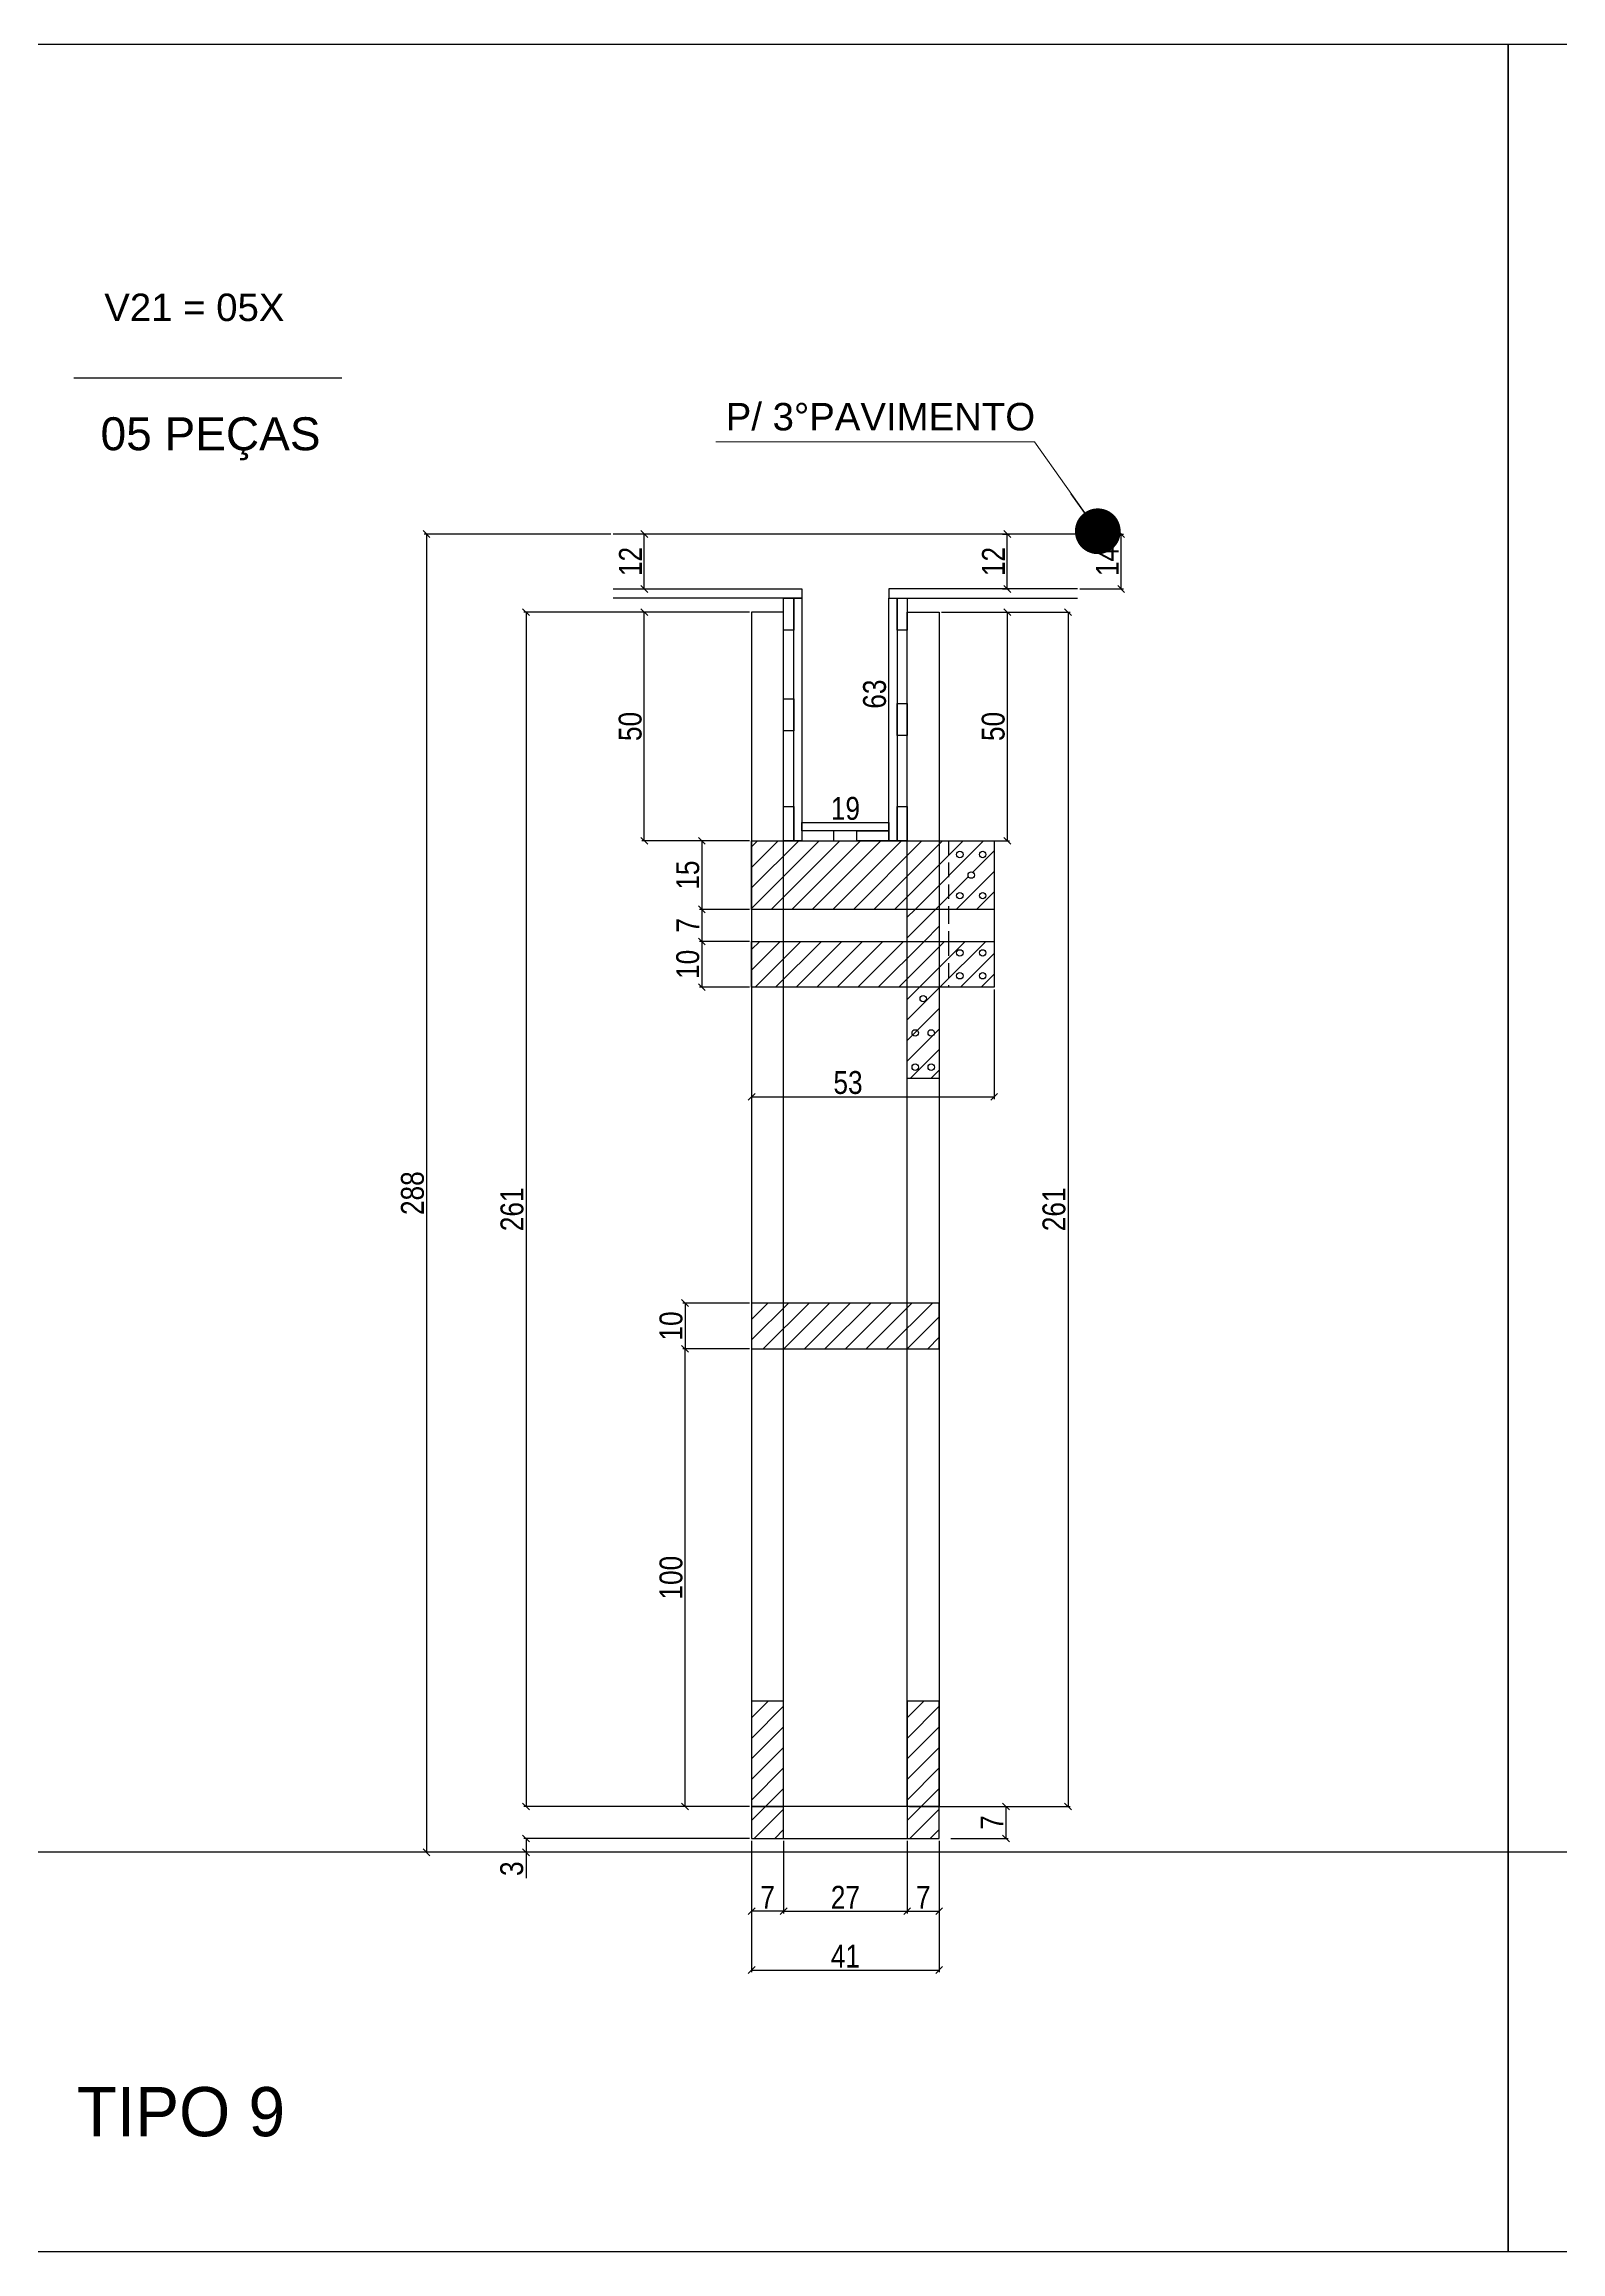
# Model space of a CAD drawing. Extents: x 23583 to 161354, y 153625 to 213918.
# Drawn here: x 32923 to 33586, y 211692 to 212657 of the extents above; entities that cross this region are included whole.
import ezdxf

# ---------------------------------------------------------------- set-up
doc = ezdxf.new("R2010")
doc.units = 0
doc.header["$PDMODE"] = 34
doc.header["$PDSIZE"] = 5
doc.linetypes.add('DASHED2', pattern=[9.524999999999999, 6.35, -3.175])
doc.layers.get('0').update_dxf_attribs({"linetype": 'CONTINUOUS'})
doc.layers.get('DEFPOINTS').update_dxf_attribs({"linetype": 'CONTINUOUS'})
for name, color, linetype in [('COTA', 241, 'CONTINUOUS'), ('detalhes', 4, 'CONTINUOUS'), ('HACHURA', 8, 'CONTINUOUS'), ('TIRAS REESCORAMENTO', 252, 'CONTINUOUS'), ('VIGAS', 3, 'CONTINUOUS')]:
    doc.layers.add(name, color=color, linetype=linetype)
doc.styles.add('ARIAL', font='arial.ttf')
doc.styles.add('COTA TECNICA 2X', font='techl___.ttf', dxfattribs={"height": 10})
doc.styles.add('R80-50', font='arial.ttf', dxfattribs={"height": 10})
doc.styles.add('ROMAS860', font='ROMAS860.SHX', dxfattribs={"height": 8.5})
doc.styles.get("Standard").update_dxf_attribs({"font": 'ROMANS.SHX'})
doc.dimstyles.new('3x', dxfattribs={"dimtxt": 10, "dimasz": 5, "dimexe": 7, "dimexo": 5, "dimgap": 4, "dimtad": 1, "dimdec": 4, "dimlfac": 0.3333333333333333, "dimdsep": 46, "dimtxsty": 'Standard', "dimblk": 'DOT', "dimcen": 0.09, "dimclrd": 1, "dimclre": 1, "dimclrt": 2, "dimadec": 0, "dimazin": 2, "dimtfac": 1, "dimtdec": 4, "dimtmove": 0, "dimatfit": 3, "dimldrblk": 'DOT', "dimfxl": 1, "dimtolj": 1, "dimtzin": 0, "dimlwd": 9, "dimlwe": 9, "dimarcsym": 0})
doc.dimstyles.new('SECAO', dxfattribs={"dimscale": 0.3333333333333333, "dimtxt": 5, "dimasz": 9, "dimexe": 3, "dimexo": 3, "dimgap": 3, "dimtad": 1, "dimdec": 1, "dimlfac": 0.5, "dimzin": 12, "dimdsep": 46, "dimtxsty": 'COTA TECNICA 2X', "dimblk1": 'OBLIQUE', "dimblk2": 'OBLIQUE', "dimsah": 1, "dimcen": 0.9, "dimclrd": 4, "dimclre": 4, "dimclrt": 240, "dimadec": 1, "dimazin": 3, "dimtfac": 1, "dimtdec": 1, "dimtmove": 0, "dimatfit": 3, "dimfxl": 1, "dimtolj": 1, "dimtzin": 12, "dimarcsym": 0})
pattern_1 = [(45, (9640.128237358247, 13985.69420287196), (-4.490128060534577, 4.490128060534577), [])]

# ---------------------------------------------------------------- blocks, each defined once
blk = doc.blocks.new('_Oblique')
at = {"color": 0, "linetype": 'ByBlock', "lineweight": -2}
blk.add_line((-0.5, -0.5), (0.5, 0.5), dxfattribs=at)
blk = doc.blocks.new('*D3055')
at = {"layer": 'DEFPOINTS', "color": 0, "transparency": 16777216}
for p in [(33231.98008272889, 212408.9430446973), (33133.37171473511, 211886.974204859), (33231.98008272889, 211886.974204859)]:
    blk.add_point(p, dxfattribs=at)
at = {"layer": 'detalhes', "color": 4, "lineweight": -2, "transparency": 16777216}
for p, q in [((33230.98008272889, 212408.9430446973), (33132.37171473511, 212408.9430446973)), ((33133.37171473511, 212408.9430446973), (33133.37171473511, 211886.974204859)), ((33230.98008272889, 211886.974204859), (33132.37171473511, 211886.974204859))]:
    blk.add_line(p, q, dxfattribs=at)
at = {"layer": 'detalhes', "color": 4, "lineweight": -2, "transparency": 16777216, "xscale": 3, "yscale": 3, "zscale": 3}
for p, rotation in [((33133.37171473511, 212408.9430446973), 90), ((33133.37171473511, 211886.974204859), 270)]:
    blk.add_blockref('_Oblique', p, dxfattribs=dict(at, rotation=rotation))
at = {"layer": 'detalhes', "color": 240, "transparency": 16777216, "insert": (33127.26937555388, 212147.9586247781), "char_height": 10, "attachment_point": 5, "rotation": 90, "style": 'COTA TECNICA 2X'}
blk.add_mtext('\\A1;261', dxfattribs=at)
blk = doc.blocks.new('*D3056')
at = {"layer": 'DEFPOINTS', "color": 0, "transparency": 16777216}
for p in [(33231.98008272886, 211872.974204859), (33313.98008272887, 211872.974204859), (33313.98008272887, 211815.5180141776)]:
    blk.add_point(p, dxfattribs=at)
at = {"layer": 'detalhes', "color": 4, "lineweight": -2, "transparency": 16777216}
for p, q in [((33231.98008272886, 211871.974204859), (33231.98008272886, 211814.5180141776)), ((33313.98008272887, 211871.974204859), (33313.98008272887, 211814.5180141776)), ((33231.98008272886, 211815.5180141776), (33313.98008272887, 211815.5180141776))]:
    blk.add_line(p, q, dxfattribs=at)
at = {"layer": 'detalhes', "color": 4, "lineweight": -2, "transparency": 16777216, "xscale": 3, "yscale": 3, "zscale": 3, "rotation": 180}
blk.add_blockref('_Oblique', (33231.98008272886, 211815.5180141776), dxfattribs=at)
at = {"layer": 'detalhes', "color": 4, "lineweight": -2, "transparency": 16777216, "xscale": 3, "yscale": 3, "zscale": 3}
blk.add_blockref('_Oblique', (33313.98008272887, 211815.5180141776), dxfattribs=at)
at = {"layer": 'detalhes', "color": 240, "transparency": 16777216, "insert": (33272.98008272887, 211821.5911135928), "char_height": 10, "attachment_point": 5, "style": 'COTA TECNICA 2X'}
blk.add_mtext('\\A1;41', dxfattribs=at)
blk = doc.blocks.new('*D3057')
at = {"layer": 'DEFPOINTS', "color": 0, "transparency": 16777216}
for p in [(33245.98008272886, 211872.974204859), (33299.98008272887, 211872.974204859), (33299.98008272887, 211841.235686963)]:
    blk.add_point(p, dxfattribs=at)
at = {"layer": 'detalhes', "color": 4, "lineweight": -2, "transparency": 16777216}
for p, q in [((33245.98008272886, 211871.974204859), (33245.98008272886, 211840.235686963)), ((33299.98008272887, 211871.974204859), (33299.98008272887, 211840.235686963)), ((33245.98008272886, 211841.235686963), (33299.98008272887, 211841.235686963))]:
    blk.add_line(p, q, dxfattribs=at)
at = {"layer": 'detalhes', "color": 4, "lineweight": -2, "transparency": 16777216, "xscale": 3, "yscale": 3, "zscale": 3, "rotation": 180}
blk.add_blockref('_Oblique', (33245.98008272886, 211841.235686963), dxfattribs=at)
at = {"layer": 'detalhes', "color": 4, "lineweight": -2, "transparency": 16777216, "xscale": 3, "yscale": 3, "zscale": 3}
blk.add_blockref('_Oblique', (33299.98008272887, 211841.235686963), dxfattribs=at)
at = {"layer": 'detalhes', "color": 240, "transparency": 16777216, "insert": (33272.98008272887, 211847.3087863782), "char_height": 10, "attachment_point": 5, "style": 'COTA TECNICA 2X'}
blk.add_mtext('\\A1;27', dxfattribs=at)
blk = doc.blocks.new('*D3058')
at = {"layer": 'DEFPOINTS', "color": 0, "transparency": 16777216}
for p in [(33299.98008272887, 211841.235686963), (33313.98008272887, 211841.235686963), (33313.98008272887, 211841.235686963)]:
    blk.add_point(p, dxfattribs=at)
at = {"layer": 'detalhes', "color": 4, "lineweight": -2, "transparency": 16777216}
blk.add_line((33299.98008272887, 211841.235686963), (33313.98008272887, 211841.235686963), dxfattribs=at)
at = {"layer": 'detalhes', "color": 4, "lineweight": -2, "transparency": 16777216, "xscale": 3, "yscale": 3, "zscale": 3, "rotation": 180}
blk.add_blockref('_Oblique', (33299.98008272887, 211841.235686963), dxfattribs=at)
at = {"layer": 'detalhes', "color": 4, "lineweight": -2, "transparency": 16777216, "xscale": 3, "yscale": 3, "zscale": 3}
blk.add_blockref('_Oblique', (33313.98008272887, 211841.235686963), dxfattribs=at)
at = {"layer": 'detalhes', "color": 240, "transparency": 16777216, "insert": (33306.98008272887, 211847.3087863782), "char_height": 10, "attachment_point": 5, "style": 'COTA TECNICA 2X'}
blk.add_mtext('\\A1;7', dxfattribs=at)
blk = doc.blocks.new('*D3059')
at = {"layer": 'DEFPOINTS', "color": 0, "transparency": 16777216}
for p in [(33231.98008272886, 211841.235686963), (33231.98008272886, 211841.235686963), (33245.98008272886, 211841.235686963)]:
    blk.add_point(p, dxfattribs=at)
at = {"layer": 'detalhes', "color": 4, "lineweight": -2, "transparency": 16777216}
blk.add_line((33245.98008272886, 211841.235686963), (33231.98008272886, 211841.235686963), dxfattribs=at)
at = {"layer": 'detalhes', "color": 4, "lineweight": -2, "transparency": 16777216, "xscale": 3, "yscale": 3, "zscale": 3, "rotation": 180}
blk.add_blockref('_Oblique', (33231.98008272886, 211841.235686963), dxfattribs=at)
at = {"layer": 'detalhes', "color": 4, "lineweight": -2, "transparency": 16777216, "xscale": 3, "yscale": 3, "zscale": 3}
blk.add_blockref('_Oblique', (33245.98008272886, 211841.235686963), dxfattribs=at)
at = {"layer": 'detalhes', "color": 240, "transparency": 16777216, "insert": (33238.98008272886, 211847.3087863782), "char_height": 10, "attachment_point": 5, "style": 'COTA TECNICA 2X'}
blk.add_mtext('\\A1;7', dxfattribs=at)
blk = doc.blocks.new('*D3060')
at = {"layer": 'DEFPOINTS', "color": 0, "transparency": 16777216}
for p in [(33231.98008272889, 212106.9906874994), (33202.88031820617, 212086.9906874994), (33231.98008272889, 212086.9906874994)]:
    blk.add_point(p, dxfattribs=at)
at = {"layer": 'detalhes', "color": 4, "lineweight": -2, "transparency": 16777216}
for p, q in [((33230.98008272889, 212106.9906874994), (33201.88031820617, 212106.9906874994)), ((33202.88031820617, 212106.9906874994), (33202.88031820617, 212086.9906874994)), ((33230.98008272889, 212086.9906874994), (33201.88031820617, 212086.9906874994))]:
    blk.add_line(p, q, dxfattribs=at)
at = {"layer": 'detalhes', "color": 4, "lineweight": -2, "transparency": 16777216, "xscale": 3, "yscale": 3, "zscale": 3}
for p, rotation in [((33202.88031820617, 212106.9906874994), 90), ((33202.88031820617, 212086.9906874994), 270)]:
    blk.add_blockref('_Oblique', p, dxfattribs=dict(at, rotation=rotation))
at = {"layer": 'detalhes', "color": 240, "transparency": 16777216, "insert": (33196.77797902493, 212096.9906874994), "char_height": 10, "attachment_point": 5, "rotation": 90, "style": 'COTA TECNICA 2X'}
blk.add_mtext('\\A1;10', dxfattribs=at)
blk = doc.blocks.new('*D3061')
at = {"layer": 'DEFPOINTS', "color": 0, "transparency": 16777216}
for p in [(33313.98008272925, 212408.9430446973), (33313.98008272889, 212309.0172315298), (33343.73329036673, 212309.0172315298)]:
    blk.add_point(p, dxfattribs=at)
at = {"layer": 'detalhes', "color": 4, "lineweight": -2, "transparency": 16777216}
for p, q in [((33314.98008272925, 212408.9430446973), (33344.73329036673, 212408.9430446973)), ((33343.73329036673, 212408.9430446973), (33343.73329036673, 212309.0172315298)), ((33314.98008272889, 212309.0172315298), (33344.73329036673, 212309.0172315298))]:
    blk.add_line(p, q, dxfattribs=at)
at = {"layer": 'detalhes', "color": 4, "lineweight": -2, "transparency": 16777216, "xscale": 3, "yscale": 3, "zscale": 3}
for p, rotation in [((33343.73329036673, 212408.9430446973), 90), ((33343.73329036673, 212309.0172315298), 270)]:
    blk.add_blockref('_Oblique', p, dxfattribs=dict(at, rotation=rotation))
at = {"layer": 'detalhes', "color": 240, "transparency": 16777216, "insert": (33337.62364124397, 212358.9801381135), "char_height": 10, "attachment_point": 5, "rotation": 90, "style": 'COTA TECNICA 2X'}
blk.add_mtext('\\A1;50', dxfattribs=at)
blk = doc.blocks.new('*D3062')
at = {"layer": 'DEFPOINTS', "color": 0, "transparency": 16777216}
for p in [(33171.4988372622, 212443.0673824987), (33089.86824883139, 211866.9742048593), (33231.98008272887, 211866.9742048593)]:
    blk.add_point(p, dxfattribs=at)
at = {"layer": 'detalhes', "color": 4, "lineweight": -2, "transparency": 16777216}
for p, q in [((33170.4988372622, 212443.0673824987), (33088.86824883139, 212443.0673824987)), ((33089.86824883139, 212443.0673824987), (33089.86824883139, 211866.9742048593)), ((33230.98008272887, 211866.9742048593), (33088.86824883139, 211866.9742048593))]:
    blk.add_line(p, q, dxfattribs=at)
at = {"layer": 'detalhes', "color": 4, "lineweight": -2, "transparency": 16777216, "xscale": 3, "yscale": 3, "zscale": 3}
for p, rotation in [((33089.86824883139, 212443.0673824987), 90), ((33089.86824883139, 211866.9742048593), 270)]:
    blk.add_blockref('_Oblique', p, dxfattribs=dict(at, rotation=rotation))
at = {"layer": 'detalhes', "color": 240, "transparency": 16777216, "insert": (33083.77321959168, 212155.0207936789), "char_height": 10, "attachment_point": 5, "rotation": 90, "style": 'COTA TECNICA 2X'}
blk.add_mtext('\\A1;288', dxfattribs=at)
blk = doc.blocks.new('*D3063')
at = {"layer": 'DEFPOINTS', "color": 0, "transparency": 16777216}
for p in [(33133.37171473498, 211866.974204859), (33231.98008272889, 211872.974204859), (33231.98008272889, 211866.974204859)]:
    blk.add_point(p, dxfattribs=at)
at = {"layer": 'detalhes', "color": 4, "lineweight": -2, "transparency": 16777216}
for p, q in [((33230.98008272889, 211872.974204859), (33132.37171473498, 211872.974204859)), ((33230.98008272889, 211866.974204859), (33132.37171473498, 211866.974204859)), ((33133.37171473498, 211872.974204859), (33133.37171473498, 211866.974204859)), ((33133.37171473498, 211866.974204859), (33133.37171473498, 211855.6437955023))]:
    blk.add_line(p, q, dxfattribs=at)
at = {"layer": 'detalhes', "color": 4, "lineweight": -2, "transparency": 16777216, "xscale": 3, "yscale": 3, "zscale": 3}
for p, rotation in [((33133.37171473498, 211872.974204859), 90), ((33133.37171473498, 211866.974204859), 270)]:
    blk.add_blockref('_Oblique', p, dxfattribs=dict(at, rotation=rotation))
at = {"layer": 'detalhes', "color": 240, "transparency": 16777216, "insert": (33127.15241648942, 211859.8090001806), "char_height": 10, "attachment_point": 5, "rotation": 90, "style": 'COTA TECNICA 2X'}
blk.add_mtext('\\A1;3', dxfattribs=at)
blk = doc.blocks.new('*D3064')
at = {"layer": 'DEFPOINTS', "color": 0, "transparency": 16777216}
for p in [(33272.98008272884, 212443.0673824987), (33291.98008272904, 212443.0673824987), (33269.01823338901, 212317.0172315298)]:
    blk.add_point(p, dxfattribs=at)
at = {"layer": 'detalhes', "color": 240, "transparency": 16777216, "insert": (33285.76078448348, 212373.1108893562), "char_height": 10, "attachment_point": 5, "rotation": 90, "style": 'COTA TECNICA 2X'}
blk.add_mtext('\\A1;63', dxfattribs=at)
blk = doc.blocks.new('*D3065')
at = {"layer": 'DEFPOINTS', "color": 0, "transparency": 16777216}
for p in [(33253.98008272887, 212317.0172315297), (33291.98008272887, 212317.0172315297), (33291.98008272887, 212317.0172315297)]:
    blk.add_point(p, dxfattribs=at)
at = {"layer": 'detalhes', "color": 240, "transparency": 16777216, "insert": (33272.98008272887, 212323.1049508279), "char_height": 10, "attachment_point": 5, "style": 'COTA TECNICA 2X'}
blk.add_mtext('\\A1;19', dxfattribs=at)
blk = doc.blocks.new('*D3066')
at = {"layer": 'DEFPOINTS', "color": 0, "transparency": 16777216}
for p in [(33202.88031820617, 212086.9906874994), (33231.98008272889, 212086.9906874994), (33230.98008272889, 211886.974204859)]:
    blk.add_point(p, dxfattribs=at)
at = {"layer": 'detalhes', "color": 4, "lineweight": -2, "transparency": 16777216}
for p, q in [((33230.98008272889, 212086.9906874994), (33201.88031820617, 212086.9906874994)), ((33202.88031820617, 211886.974204859), (33202.88031820617, 212086.9906874994)), ((33229.98008272889, 211886.974204859), (33201.88031820617, 211886.974204859))]:
    blk.add_line(p, q, dxfattribs=at)
at = {"layer": 'detalhes', "color": 4, "lineweight": -2, "transparency": 16777216, "xscale": 3, "yscale": 3, "zscale": 3}
for p, rotation in [((33202.88031820617, 212086.9906874994), 90), ((33202.88031820617, 211886.974204859), 270)]:
    blk.add_blockref('_Oblique', p, dxfattribs=dict(at, rotation=rotation))
at = {"layer": 'detalhes', "color": 240, "transparency": 16777216, "insert": (33196.77797902493, 211986.9824461792), "char_height": 10, "attachment_point": 5, "rotation": 90, "style": 'COTA TECNICA 2X'}
blk.add_mtext('\\A1;100', dxfattribs=at)
blk = doc.blocks.new('*D3067')
at = {"layer": 'DEFPOINTS', "color": 0, "transparency": 16777216}
for p in [(33231.98008272887, 212269.0172315297), (33337.98008272867, 212245.0172315297), (33337.98008272867, 212197.0955887094)]:
    blk.add_point(p, dxfattribs=at)
at = {"layer": 'detalhes', "color": 4, "lineweight": -2, "transparency": 16777216}
for p, q in [((33231.98008272887, 212268.0172315297), (33231.98008272887, 212196.0955887094)), ((33337.98008272867, 212244.0172315297), (33337.98008272867, 212196.0955887094)), ((33231.98008272887, 212197.0955887094), (33337.98008272867, 212197.0955887094))]:
    blk.add_line(p, q, dxfattribs=at)
at = {"layer": 'detalhes', "color": 4, "lineweight": -2, "transparency": 16777216, "xscale": 3, "yscale": 3, "zscale": 3, "rotation": 180}
blk.add_blockref('_Oblique', (33231.98008272887, 212197.0955887094), dxfattribs=at)
at = {"layer": 'detalhes', "color": 4, "lineweight": -2, "transparency": 16777216, "xscale": 3, "yscale": 3, "zscale": 3}
blk.add_blockref('_Oblique', (33337.98008272867, 212197.0955887094), dxfattribs=at)
at = {"layer": 'detalhes', "color": 240, "transparency": 16777216, "insert": (33274.11485350075, 212203.314886955), "char_height": 10, "attachment_point": 5, "style": 'COTA TECNICA 2X'}
blk.add_mtext('\\A1;53', dxfattribs=at)
blk = doc.blocks.new('*D3068')
at = {"layer": 'DEFPOINTS', "color": 0, "transparency": 16777216}
for p in [(33340.57782529484, 212443.0673824988), (33343.73329036658, 212443.0673824988), (33340.57782529484, 212419.0673824988)]:
    blk.add_point(p, dxfattribs=at)
at = {"layer": 'detalhes', "color": 4, "lineweight": -2, "transparency": 16777216}
for p, q in [((33341.57782529484, 212443.0673824988), (33344.73329036658, 212443.0673824988)), ((33343.73329036658, 212419.0673824988), (33343.73329036658, 212443.0673824988)), ((33341.57782529484, 212419.0673824988), (33344.73329036658, 212419.0673824988))]:
    blk.add_line(p, q, dxfattribs=at)
at = {"layer": 'detalhes', "color": 4, "lineweight": -2, "transparency": 16777216, "xscale": 3, "yscale": 3, "zscale": 3}
for p, rotation in [((33343.73329036658, 212443.0673824988), 90), ((33343.73329036658, 212419.0673824988), 270)]:
    blk.add_blockref('_Oblique', p, dxfattribs=dict(at, rotation=rotation))
at = {"layer": 'detalhes', "color": 240, "transparency": 16777216, "insert": (33337.67481083447, 212431.0673824988), "char_height": 10, "attachment_point": 5, "rotation": 90, "style": 'COTA TECNICA 2X'}
blk.add_mtext('\\A1;12', dxfattribs=at)
blk = doc.blocks.new('*D3069')
at = {"layer": 'DEFPOINTS', "color": 0, "transparency": 16777216}
for p in [(33314.98008272925, 212408.9430446973), (33314.9800827289, 211886.9742048591), (33370.27518864172, 211886.9742048591)]:
    blk.add_point(p, dxfattribs=at)
at = {"layer": 'detalhes', "color": 4, "lineweight": -2, "transparency": 16777216}
for p, q in [((33315.98008272925, 212408.9430446973), (33371.27518864172, 212408.9430446973)), ((33370.27518864172, 212408.9430446973), (33370.27518864172, 211886.9742048591)), ((33315.9800827289, 211886.9742048591), (33371.27518864172, 211886.9742048591))]:
    blk.add_line(p, q, dxfattribs=at)
at = {"layer": 'detalhes', "color": 4, "lineweight": -2, "transparency": 16777216, "xscale": 3, "yscale": 3, "zscale": 3}
for p, rotation in [((33370.27518864172, 212408.9430446973), 90), ((33370.27518864172, 211886.9742048591), 270)]:
    blk.add_blockref('_Oblique', p, dxfattribs=dict(at, rotation=rotation))
at = {"layer": 'detalhes', "color": 240, "transparency": 16777216, "insert": (33364.17284946049, 212147.9586247782), "char_height": 10, "attachment_point": 5, "rotation": 90, "style": 'COTA TECNICA 2X'}
blk.add_mtext('\\A1;261', dxfattribs=at)
blk = doc.blocks.new('*D3070')
at = {"layer": 'DEFPOINTS', "color": 0, "transparency": 16777216}
for p in [(33299.98008272889, 211886.9742048591), (33318.03646248049, 211872.9742048591), (33343.12763568536, 211872.9742048591)]:
    blk.add_point(p, dxfattribs=at)
at = {"layer": 'detalhes', "color": 4, "lineweight": -2, "transparency": 16777216}
for p, q in [((33300.98008272889, 211886.9742048591), (33344.12763568536, 211886.9742048591)), ((33343.12763568536, 211886.9742048591), (33343.12763568536, 211872.9742048591)), ((33319.03646248049, 211872.9742048591), (33344.12763568536, 211872.9742048591))]:
    blk.add_line(p, q, dxfattribs=at)
at = {"layer": 'detalhes', "color": 4, "lineweight": -2, "transparency": 16777216, "xscale": 3, "yscale": 3, "zscale": 3}
for p, rotation in [((33343.12763568536, 211886.9742048591), 90), ((33343.12763568536, 211872.9742048591), 270)]:
    blk.add_blockref('_Oblique', p, dxfattribs=dict(at, rotation=rotation))
at = {"layer": 'detalhes', "color": 240, "transparency": 16777216, "insert": (33337.05453627021, 211879.9742048591), "char_height": 10, "attachment_point": 5, "rotation": 90, "style": 'COTA TECNICA 2X'}
blk.add_mtext('\\A1;7', dxfattribs=at)
blk = doc.blocks.new('*D3050')
at = {"layer": 'DEFPOINTS', "color": 0, "transparency": 16777216}
for p in [(33231.98008272889, 212309.0172315298), (33210.2105403304, 212279.0172315298), (33231.98008272889, 212279.0172315298)]:
    blk.add_point(p, dxfattribs=at)
at = {"layer": 'detalhes', "color": 4, "lineweight": -2, "transparency": 16777216}
for p, q in [((33230.98008272889, 212309.0172315298), (33209.2105403304, 212309.0172315298)), ((33210.2105403304, 212309.0172315298), (33210.2105403304, 212279.0172315298)), ((33230.98008272889, 212279.0172315298), (33209.2105403304, 212279.0172315298))]:
    blk.add_line(p, q, dxfattribs=at)
at = {"layer": 'detalhes', "color": 4, "lineweight": -2, "transparency": 16777216, "xscale": 3, "yscale": 3, "zscale": 3}
for p, rotation in [((33210.2105403304, 212309.0172315298), 90), ((33210.2105403304, 212279.0172315298), 270)]:
    blk.add_blockref('_Oblique', p, dxfattribs=dict(at, rotation=rotation))
at = {"layer": 'detalhes', "color": 240, "transparency": 16777216, "insert": (33204.10089120764, 212294.0172315297), "char_height": 10, "attachment_point": 5, "rotation": 90, "style": 'COTA TECNICA 2X'}
blk.add_mtext('\\A1;15', dxfattribs=at)
blk = doc.blocks.new('*D3051')
at = {"layer": 'DEFPOINTS', "color": 0, "transparency": 16777216}
for p in [(33231.98008272889, 212265.0172315298), (33210.21054033042, 212245.0172315298), (33231.98008272889, 212245.0172315298)]:
    blk.add_point(p, dxfattribs=at)
at = {"layer": 'detalhes', "color": 4, "lineweight": -2, "transparency": 16777216}
for p, q in [((33230.98008272889, 212265.0172315298), (33209.21054033042, 212265.0172315298)), ((33210.21054033042, 212265.0172315298), (33210.21054033042, 212245.0172315298)), ((33230.98008272889, 212245.0172315298), (33209.21054033042, 212245.0172315298))]:
    blk.add_line(p, q, dxfattribs=at)
at = {"layer": 'detalhes', "color": 4, "lineweight": -2, "transparency": 16777216, "xscale": 3, "yscale": 3, "zscale": 3}
for p, rotation in [((33210.21054033042, 212265.0172315298), 90), ((33210.21054033042, 212245.0172315298), 270)]:
    blk.add_blockref('_Oblique', p, dxfattribs=dict(at, rotation=rotation))
at = {"layer": 'detalhes', "color": 240, "transparency": 16777216, "insert": (33204.10820114918, 212255.0172315297), "char_height": 10, "attachment_point": 5, "rotation": 90, "style": 'COTA TECNICA 2X'}
blk.add_mtext('\\A1;10', dxfattribs=at)
blk = doc.blocks.new('*D3052')
at = {"layer": 'DEFPOINTS', "color": 0, "transparency": 16777216}
for p in [(33231.98008272889, 212279.0172315298), (33210.21054033042, 212265.0172315299), (33231.98008272889, 212265.0172315299)]:
    blk.add_point(p, dxfattribs=at)
at = {"layer": 'detalhes', "color": 4, "lineweight": -2, "transparency": 16777216}
for p, q in [((33230.98008272889, 212279.0172315298), (33209.21054033042, 212279.0172315298)), ((33210.21054033042, 212279.0172315298), (33210.21054033042, 212265.0172315299)), ((33230.98008272889, 212265.0172315299), (33209.21054033042, 212265.0172315299))]:
    blk.add_line(p, q, dxfattribs=at)
at = {"layer": 'detalhes', "color": 4, "lineweight": -2, "transparency": 16777216, "xscale": 3, "yscale": 3, "zscale": 3}
for p, rotation in [((33210.21054033042, 212279.0172315298), 90), ((33210.21054033042, 212265.0172315299), 270)]:
    blk.add_blockref('_Oblique', p, dxfattribs=dict(at, rotation=rotation))
at = {"layer": 'detalhes', "color": 240, "transparency": 16777216, "insert": (33204.13744091526, 212272.0172315298), "char_height": 10, "attachment_point": 5, "rotation": 90, "style": 'COTA TECNICA 2X'}
blk.add_mtext('\\A1;7', dxfattribs=at)
blk = doc.blocks.new('*D3053')
at = {"layer": 'DEFPOINTS', "color": 0, "transparency": 16777216}
for p in [(33185.05215250398, 212408.9430446974), (33185.05215250421, 212408.9430446974), (33231.98008272889, 212309.0172315298)]:
    blk.add_point(p, dxfattribs=at)
at = {"layer": 'detalhes', "color": 4, "lineweight": -2, "transparency": 16777216}
for p, q in [((33185.05215250421, 212309.0172315298), (33185.05215250421, 212408.9430446974)), ((33186.05215250398, 212408.9430446974), (33186.05215250421, 212408.9430446974)), ((33230.98008272889, 212309.0172315298), (33184.05215250421, 212309.0172315298))]:
    blk.add_line(p, q, dxfattribs=at)
at = {"layer": 'detalhes', "color": 4, "lineweight": -2, "transparency": 16777216, "xscale": 3, "yscale": 3, "zscale": 3}
for p, rotation in [((33185.05215250421, 212408.9430446974), 90), ((33185.05215250421, 212309.0172315298), 270)]:
    blk.add_blockref('_Oblique', p, dxfattribs=dict(at, rotation=rotation))
at = {"layer": 'detalhes', "color": 240, "transparency": 16777216, "insert": (33178.94250338146, 212358.9801381135), "char_height": 10, "attachment_point": 5, "rotation": 90, "style": 'COTA TECNICA 2X'}
blk.add_mtext('\\A1;50', dxfattribs=at)
blk = doc.blocks.new('*D3054')
at = {"layer": 'DEFPOINTS', "color": 0, "transparency": 16777216}
for p in [(33185.05215250423, 212443.0673824988), (33185.05215250445, 212443.0673824988), (33185.05215250423, 212419.0673824988)]:
    blk.add_point(p, dxfattribs=at)
at = {"layer": 'detalhes', "color": 4, "lineweight": -2, "transparency": 16777216}
for p, q in [((33185.05215250445, 212419.0673824988), (33185.05215250445, 212443.0673824988)), ((33186.05215250423, 212443.0673824988), (33186.05215250445, 212443.0673824988)), ((33186.05215250423, 212419.0673824988), (33186.05215250445, 212419.0673824988))]:
    blk.add_line(p, q, dxfattribs=at)
at = {"layer": 'detalhes', "color": 4, "lineweight": -2, "transparency": 16777216, "xscale": 3, "yscale": 3, "zscale": 3}
for p, rotation in [((33185.05215250445, 212443.0673824988), 90), ((33185.05215250445, 212419.0673824988), 270)]:
    blk.add_blockref('_Oblique', p, dxfattribs=dict(at, rotation=rotation))
at = {"layer": 'detalhes', "color": 240, "transparency": 16777216, "insert": (33178.99367297233, 212431.0673824988), "char_height": 10, "attachment_point": 5, "rotation": 90, "style": 'COTA TECNICA 2X'}
blk.add_mtext('\\A1;12', dxfattribs=at)
blk = doc.blocks.new('*D3125')
at = {"layer": 'DEFPOINTS', "color": 0, "transparency": 16777216}
for p in [(33374.46132819557, 212443.0673824988), (33393.52644259756, 212443.0673824988), (33374.46132819557, 212419.0673824988)]:
    blk.add_point(p, dxfattribs=at)
at = {"layer": 'detalhes', "color": 4, "lineweight": -2, "transparency": 16777216}
for p, q in [((33375.46132819557, 212443.0673824988), (33394.52644259756, 212443.0673824988)), ((33393.52644259756, 212419.0673824988), (33393.52644259756, 212443.0673824988)), ((33375.46132819557, 212419.0673824988), (33394.52644259756, 212419.0673824988))]:
    blk.add_line(p, q, dxfattribs=at)
at = {"layer": 'detalhes', "color": 4, "lineweight": -2, "transparency": 16777216, "xscale": 3, "yscale": 3, "zscale": 3}
for p, rotation in [((33393.52644259756, 212443.0673824988), 90), ((33393.52644259756, 212419.0673824988), 270)]:
    blk.add_blockref('_Oblique', p, dxfattribs=dict(at, rotation=rotation))
at = {"layer": 'detalhes', "color": 240, "transparency": 16777216, "insert": (33387.45334318241, 212431.0673824988), "char_height": 10, "attachment_point": 5, "rotation": 90, "style": 'COTA TECNICA 2X'}
blk.add_mtext('\\A1;14', dxfattribs=at)
blk = doc.blocks.new('_Dot')
at = {"color": 0, "linetype": 'ByBlock', "lineweight": -2}
blk.add_line((-0.5, 0), (-1, 0), dxfattribs=at)
at = {"color": 0, "linetype": 'ByBlock', "const_width": 0.5}
blk.add_lwpolyline([(-0.25, 0, 1), (0.25, 0, 1)], format="xyb", close=True, dxfattribs=at)

msp = doc.modelspace()

# ---------------------------------------------------------------- hatches: boundary and pattern name
at = {"layer": 'COTA'}
h = msp.add_hatch(dxfattribs=at)
h.set_pattern_fill('ANSI31', color=256, scale=2, style=0)
h.set_pattern_definition(pattern_1)
h.paths.add_polyline_path([(33337.98008272867, 212309.0172315297), (33231.98008272887, 212309.0172315297), (33231.98008272887, 212279.0172315297), (33337.98008272867, 212279.0172315297)])
edge = h.paths.add_edge_path(flags=16)
edge.add_arc((33322.98008272867, 212285.0172315297), 1.400000000001455, 0, 360)
edge = h.paths.add_edge_path(flags=16)
edge.add_arc((33327.98008272867, 212294.0172315297), 1.400000000001455, 0, 360)
edge = h.paths.add_edge_path(flags=16)
edge.add_arc((33322.98008272867, 212303.0172315297), 1.400000000001455, 0, 360)
edge = h.paths.add_edge_path(flags=16)
edge.add_arc((33332.98008272867, 212285.0172315297), 1.400000000001455, 0, 360)
edge = h.paths.add_edge_path(flags=16)
edge.add_arc((33332.98008272867, 212303.0172315297), 1.400000000001455, 0, 360)
h = msp.add_hatch(dxfattribs=at)
h.set_pattern_fill('ANSI31', color=256, scale=2, style=0)
h.set_pattern_definition(pattern_1)
h.paths.add_polyline_path([(33299.98008272878, 212279.0172315297), (33299.98008272878, 212265.0172315297), (33313.98008272887, 212265.0172315297), (33313.98008272887, 212279.0172315297)])
h = msp.add_hatch(dxfattribs=at)
h.set_pattern_fill('ANSI31', color=256, scale=2, style=0)
h.set_pattern_definition(pattern_1)
h.paths.add_polyline_path([(33337.98008272867, 212265.0172315297), (33231.98008272887, 212265.0172315297), (33231.98008272887, 212245.0172315297), (33337.98008272867, 212245.0172315297)])
edge = h.paths.add_edge_path(flags=16)
edge.add_arc((33322.98008272867, 212260.0172315297), 1.400000000001455, 0, 360)
edge = h.paths.add_edge_path(flags=16)
edge.add_arc((33322.98008272867, 212250.0172315297), 1.400000000001455, 0, 360)
edge = h.paths.add_edge_path(flags=16)
edge.add_arc((33332.98008272867, 212260.0172315297), 1.400000000001455, 0, 360)
edge = h.paths.add_edge_path(flags=16)
edge.add_arc((33332.98008272867, 212250.0172315297), 1.400000000001455, 0, 360)
h = msp.add_hatch(dxfattribs=at)
h.set_pattern_fill('ANSI31', color=256, scale=2, style=0)
h.set_pattern_definition(pattern_1)
h.paths.add_polyline_path([(33299.98008272878, 212205.0761017765), (33313.98008272887, 212205.0761017765), (33313.98008272887, 212245.0172315297), (33299.98008272878, 212245.0172315297)])
h = msp.add_hatch(dxfattribs=at)
h.set_pattern_fill('ANSI31', color=256, scale=2, style=0)
h.set_pattern_definition(pattern_1)
h.paths.add_polyline_path([(33313.98008272887, 212106.9906874993), (33231.98008272887, 212106.9906874993), (33231.98008272887, 212086.9906874993), (33313.98008272887, 212086.9906874993)])
h = msp.add_hatch(dxfattribs=at)
h.set_pattern_fill('ANSI31', color=256, scale=2, style=0)
h.set_pattern_definition([(45, (13387.76175242216, 206063.7836339334), (-4.490128060534576, 4.490128060534577), [])])
h.paths.add_polyline_path([(33231.98008272887, 211872.974204859), (33245.98008272887, 211872.974204859), (33245.98008272887, 211932.974204859), (33231.98008272887, 211932.974204859)])
h = msp.add_hatch(dxfattribs=at)
h.set_pattern_fill('ANSI31', color=256, scale=2, style=0)
h.set_pattern_definition([(45, (13455.76175242217, 206063.7836339334), (-4.490128060534576, 4.490128060534577), [])])
h.paths.add_polyline_path([(33299.98008272887, 211872.974204859), (33313.98008272887, 211872.974204859), (33313.98008272887, 211932.974204859), (33299.98008272887, 211932.974204859)])

# ---------------------------------------------------------------- linework, layer by layer
at = {"linetype": 'Continuous'}
msp.add_line((33337.98008272867, 212279.0172315297), (33337.98008272867, 212265.0172315297), dxfattribs=at)
msp.add_line((33313.9800827289, 212205.0761017765), (33299.98008272878, 212205.0761017765))
for points in [[(33231.98008272887, 211886.974204859), (33245.98008272887, 211886.974204859), (33245.98008272887, 212408.9430446972), (33231.98008272887, 212408.9430446972)], [(33313.98008272887, 211886.9742048591), (33299.98008272878, 211886.9742048591), (33299.98008272923, 212408.9430446972), (33313.98008272932, 212408.9430446972)], [(33337.98008272867, 212279.0172315297), (33231.98008272887, 212279.0172315297), (33231.98008272887, 212309.0172315297), (33337.98008272867, 212309.0172315297)], [(33337.98008272867, 212245.0172315297), (33231.98008272887, 212245.0172315297), (33231.98008272887, 212265.0172315297), (33337.98008272867, 212265.0172315297)], [(33231.98008272887, 211872.974204859), (33245.98008272887, 211872.974204859), (33245.98008272887, 211932.974204859), (33231.98008272887, 211932.974204859)], [(33299.98008272887, 211872.974204859), (33313.98008272887, 211872.974204859), (33313.98008272887, 211932.974204859), (33299.98008272887, 211932.974204859)]]:
    msp.add_lwpolyline(points, close=True, dxfattribs=at)
for points in [[(33231.98008272887, 212086.9906874993), (33313.98008272887, 212086.9906874993), (33313.98008272887, 212106.9906874993), (33231.98008272887, 212106.9906874993), (33231.98008272887, 212086.9906874993)], [(33253.98008272887, 211872.974204859), (33313.98008272887, 211872.974204859), (33313.98008272887, 211886.974204859), (33231.98008272887, 211886.974204859), (33231.98008272887, 211872.974204859), (33253.98008272887, 211872.974204859)]]:
    msp.add_lwpolyline(points, dxfattribs=at)
for centre in [(33322.98008272867, 212303.0172315297), (33332.98008272867, 212303.0172315297), (33327.98008272867, 212294.0172315297), (33322.98008272867, 212285.0172315297), (33332.98008272867, 212285.0172315297), (33322.98008272867, 212260.0172315297), (33332.98008272867, 212260.0172315297), (33322.98008272867, 212250.0172315297), (33332.98008272867, 212250.0172315297), (33306.98008272886, 212240.0172315297), (33303.48008272884, 212225.0466666531), (33310.48008272896, 212225.0466666531), (33303.48008272878, 212210.0761017765), (33310.4800827289, 212210.0761017765)]:
    msp.add_circle(centre, 1.4)
at = {"layer": 'COTA', "linetype": 'DASHED2'}
for p, q in [((33317.98008272867, 212309.0172315297), (33317.98008272867, 212279.0172315297)), ((33317.98008272867, 212279.0172315297), (33317.98008272867, 212265.0172315297)), ((33317.98008272867, 212265.0172315297), (33317.98008272867, 212245.0172315297))]:
    msp.add_line(p, q, dxfattribs=at)
at = {"layer": 'HACHURA', "color": 7}
msp.add_line((32935.71923990316, 212511.3799141484), (33052.87233078647, 212511.3799141484), dxfattribs=at)
at = {"layer": 'TIRAS REESCORAMENTO', "linetype": 'ByBlock'}
for p, q in [((33374.94480892589, 212443.0673824987), (33171.49883726219, 212443.0673824987)), ((33253.98008272851, 212415.0673824987), (33171.49883726219, 212415.0673824987)), ((33291.98008272923, 212415.0673824987), (33374.46132819555, 212415.0673824987)), ((34975.72837457942, 211866.9742048591), (29767.28030366904, 211866.9742048591))]:
    msp.add_line(p, q, dxfattribs=at)
for points in [[(33171.49883726219, 212419.0673824987), (33253.98008272851, 212419.0673824987), (33253.98008272851, 212415.0673824987), (33171.49883726219, 212415.0673824987)], [(33374.46132819555, 212419.0673824987), (33291.98008272923, 212419.0673824987), (33291.98008272923, 212415.0673824987), (33374.46132819555, 212415.0673824987)], [(33253.98008272887, 212309.0172315297), (33250.38008272887, 212309.0172315297), (33250.3800827285, 212415.0673824987), (33253.98008272851, 212415.0673824987), (33253.98008272887, 212309.0172315297)], [(33295.58008272888, 212309.0172315297), (33291.98008272887, 212309.0172315297), (33291.98008272923, 212415.0673824987), (33295.58008272924, 212415.0673824987), (33295.58008272888, 212309.0172315297)]]:
    msp.add_lwpolyline(points, dxfattribs=at)
for points in [[(33245.98008272851, 212415.0673824987), (33250.3800827285, 212415.0673824987), (33250.3800827285, 212401.0673824987), (33245.98008272851, 212401.0673824987)], [(33295.58008272924, 212415.0673824987), (33299.98008272923, 212415.0673824987), (33299.98008272923, 212401.0673824987), (33295.58008272924, 212401.0673824987)], [(33245.98008272868, 212371.0423070142), (33250.38008272869, 212371.0423070142), (33250.38008272869, 212357.0423070142), (33245.98008272868, 212357.0423070142)], [(33295.58008272905, 212369.0423070142), (33299.98008272906, 212369.0423070142), (33299.98008272906, 212355.0423070142), (33295.58008272905, 212355.0423070142)], [(33245.98008272887, 212324.0172315297), (33250.38008272887, 212324.0172315297), (33250.38008272887, 212309.0172315297), (33245.98008272887, 212309.0172315297)], [(33295.58008272888, 212324.0172315297), (33299.98008272887, 212324.0172315297), (33299.98008272887, 212309.0172315297), (33295.58008272888, 212309.0172315297)], [(33291.98008272887, 212313.4172315297), (33253.98008272887, 212313.4172315297), (33253.98008272887, 212317.0172315297), (33291.98008272887, 212317.0172315297)], [(33267.94492552371, 212309.0172315297), (33267.94492552371, 212313.4172315297), (33253.98008272887, 212313.4172315297), (33253.98008272887, 212309.0172315297)], [(33278.01523993403, 212309.0172315297), (33278.01523993403, 212313.4172315297), (33291.98008272887, 212313.4172315297), (33291.98008272887, 212309.0172315297)]]:
    msp.add_lwpolyline(points, close=True, dxfattribs=at)
at = {"layer": 'VIGAS'}
for points in [[(33562.67796245802, 211692.36423843), (32888.68341312691, 211692.36423843), (32888.68341312691, 212657.1497232517), (33562.67796245802, 212657.1497232517)], [(34256.53294349368, 211692.36423843), (33562.67796245802, 211692.36423843), (33562.67796245802, 212657.1497232517), (34256.53294349368, 212657.1497232517)]]:
    msp.add_lwpolyline(points, close=True, dxfattribs=at)

# ---------------------------------------------------------------- texts
at = {"color": 0, "linetype": 'Continuous', "ltscale": 5, "style": 'ARIAL'}
msp.add_text('P/ 3°PAVIMENTO', height=12, dxfattribs=at).set_placement((33220.64996199593, 212488.3481936942))
at = {"layer": 'COTA', "color": 5, "style": 'ROMAS860'}
msp.add_text('TIPO 9', height=21.505, dxfattribs=at).set_placement((32936.96833433986, 211742.8826625421))
at = {"layer": 'VIGAS', "color": 7, "attachment_point": 1, "style": 'R80-50'}
for s, width, insert, char_height in [('V21 = 05X', 124.3240219344443, (32949.02118316616, 212548.1450032309), 12), ('05 PEÇAS', 162.2210096338749, (32947.39946529602, 212494.0896479602), 14.4)]:
    msp.add_mtext_dynamic_manual_height_columns(s, width=width, gutter_width=50, heights=[0], dxfattribs=dict(at, insert=insert, char_height=char_height))

# ---------------------------------------------------------------- dimensions: what is measured, and where the dimension line sits
at = {"layer": 'detalhes', "color": 3}
for base, p1, p2, picture, middle in [((33089.86824883139, 211866.9742048593), (33171.49883726219, 212443.0673824986), (33231.98008272886, 211866.9742048591), '*D3062', (33083.77321959168, 212155.0207936789)), ((33185.05215250445, 212443.0673824988), (33185.05215250421, 212419.0673824987), (33185.05215250421, 212443.0673824987), '*D3054', (33178.99367297233, 212431.0673824988)), ((33343.73329036658, 212443.0673824988), (33340.57782529482, 212419.0673824987), (33340.57782529482, 212443.0673824987), '*D3068', (33337.67481083447, 212431.0673824988)), ((33133.37171473511, 211886.974204859), (33231.98008272887, 212408.9430446972), (33231.98008272887, 211886.9742048589), '*D3055', (33127.26937555388, 212147.9586247781)), ((33185.05215250421, 212408.9430446974), (33231.98008272887, 212309.0172315297), (33185.05215250397, 212408.9430446973), '*D3053', (33178.94250338146, 212358.9801381135)), ((33343.73329036673, 212309.0172315298), (33313.98008272923, 212408.9430446972), (33313.98008272887, 212309.0172315297), '*D3061', (33337.62364124397, 212358.9801381135)), ((33370.27518864172, 211886.9742048591), (33314.98008272923, 212408.9430446972), (33314.98008272889, 211886.974204859), '*D3069', (33364.17284946049, 212147.9586247782)), ((33210.2105403304, 212279.0172315298), (33231.98008272887, 212309.0172315297), (33231.98008272887, 212279.0172315297), '*D3050', (33204.10089120764, 212294.0172315297)), ((33210.21054033042, 212265.0172315299), (33231.98008272887, 212279.0172315297), (33231.98008272887, 212265.0172315298), '*D3052', (33204.13744091526, 212272.0172315298)), ((33210.21054033042, 212245.0172315298), (33231.98008272887, 212265.0172315297), (33231.98008272887, 212245.0172315297), '*D3051', (33204.10820114918, 212255.0172315297)), ((33202.88031820617, 212086.9906874994), (33231.98008272887, 212106.9906874993), (33231.98008272887, 212086.9906874993), '*D3060', (33196.77797902493, 212096.9906874994)), ((33202.88031820617, 212086.9906874994), (33230.98008272887, 211886.9742048589), (33231.98008272887, 212086.9906874993), '*D3066', (33196.77797902493, 211986.9824461792)), ((33343.12763568536, 211872.9742048591), (33299.98008272887, 211886.974204859), (33318.03646248048, 211872.974204859), '*D3070', (33337.05453627021, 211879.9742048591)), ((33133.37171473498, 211866.974204859), (33231.98008272887, 211872.9742048589), (33231.98008272887, 211866.9742048589), '*D3063', (33127.15241648942, 211859.8090001806))]:
    dim = msp.add_linear_dim(base=base, p1=p1, p2=p2, angle=90, dimstyle='SECAO', dxfattribs=at)
    dim.commit()
    dim.dimension.update_dxf_attribs({"geometry": picture, "text_midpoint": middle})
dim = msp.add_linear_dim(base=(33291.98008272904, 212443.0673824987), p1=(33269.018233389, 212317.0172315297), p2=(33272.98008272883, 212443.0673824986), angle=90, dimstyle='SECAO', override={"dimse1": 1, "dimse2": 1, "dimsd1": 1, "dimsd2": 1}, dxfattribs=at)
dim.commit()
dim.dimension.update_dxf_attribs({"geometry": '*D3064', "text_midpoint": (33291.98008272909, 212373.1108893562), "dimtype": 160})
dim = msp.add_linear_dim(base=(33393.52644259756, 212443.0673824988), p1=(33374.46132819555, 212419.0673824987), p2=(33374.46132819555, 212443.0673824987), angle=90, text='14', dimstyle='SECAO', dxfattribs=at)
dim.commit()
dim.dimension.update_dxf_attribs({"geometry": '*D3125', "text_midpoint": (33387.45334318241, 212431.0673824988)})
dim = msp.add_linear_dim(base=(33291.98008272887, 212317.0172315297), p1=(33253.98008272887, 212317.0172315297), p2=(33291.98008272887, 212317.0172315297), dimstyle='SECAO', override={"dimse1": 1, "dimse2": 1, "dimsd1": 1, "dimsd2": 1}, dxfattribs=at)
dim.commit()
dim.dimension.update_dxf_attribs({"geometry": '*D3065', "text_midpoint": (33272.98008272887, 212317.0172315297), "dimtype": 160})
for base, p1, p2, picture, middle in [((33337.98008272867, 212197.0955887094), (33231.98008272887, 212269.0172315297), (33337.98008272867, 212245.0172315297), '*D3067', (33274.11485350075, 212197.0955887094)), ((33313.98008272887, 211815.5180141776), (33231.98008272886, 211872.974204859), (33313.98008272887, 211872.974204859), '*D3056', (33272.98008272887, 211815.5180141776)), ((33299.98008272887, 211841.235686963), (33245.98008272886, 211872.974204859), (33299.98008272887, 211872.974204859), '*D3057', (33272.98008272887, 211841.235686963)), ((33313.98008272887, 211841.235686963), (33299.98008272887, 211841.235686963), (33313.98008272887, 211841.235686963), '*D3058', (33306.98008272887, 211841.235686963))]:
    dim = msp.add_linear_dim(base=base, p1=p1, p2=p2, dimstyle='SECAO', dxfattribs=at)
    dim.commit()
    dim.dimension.update_dxf_attribs({"geometry": picture, "text_midpoint": middle, "dimtype": 160})
dim = msp.add_linear_dim(base=(33231.98008272886, 211841.235686963), p1=(33245.98008272886, 211841.235686963), p2=(33231.98008272886, 211841.235686963), dimstyle='SECAO', dxfattribs=at)
dim.commit()
dim.dimension.update_dxf_attribs({"geometry": '*D3059', "text_midpoint": (33238.98008272886, 211847.3087863782)})

# ---------------------------------------------------------------- leaders
msp.add_leader([(33383.28592893496, 212444.273340727), (33355.55836622295, 212483.3481936942), (33216.36290293274, 212483.3481936942)], dimstyle='3x', override={"dimasz": 20})

doc.saveas('drawing.dxf')
